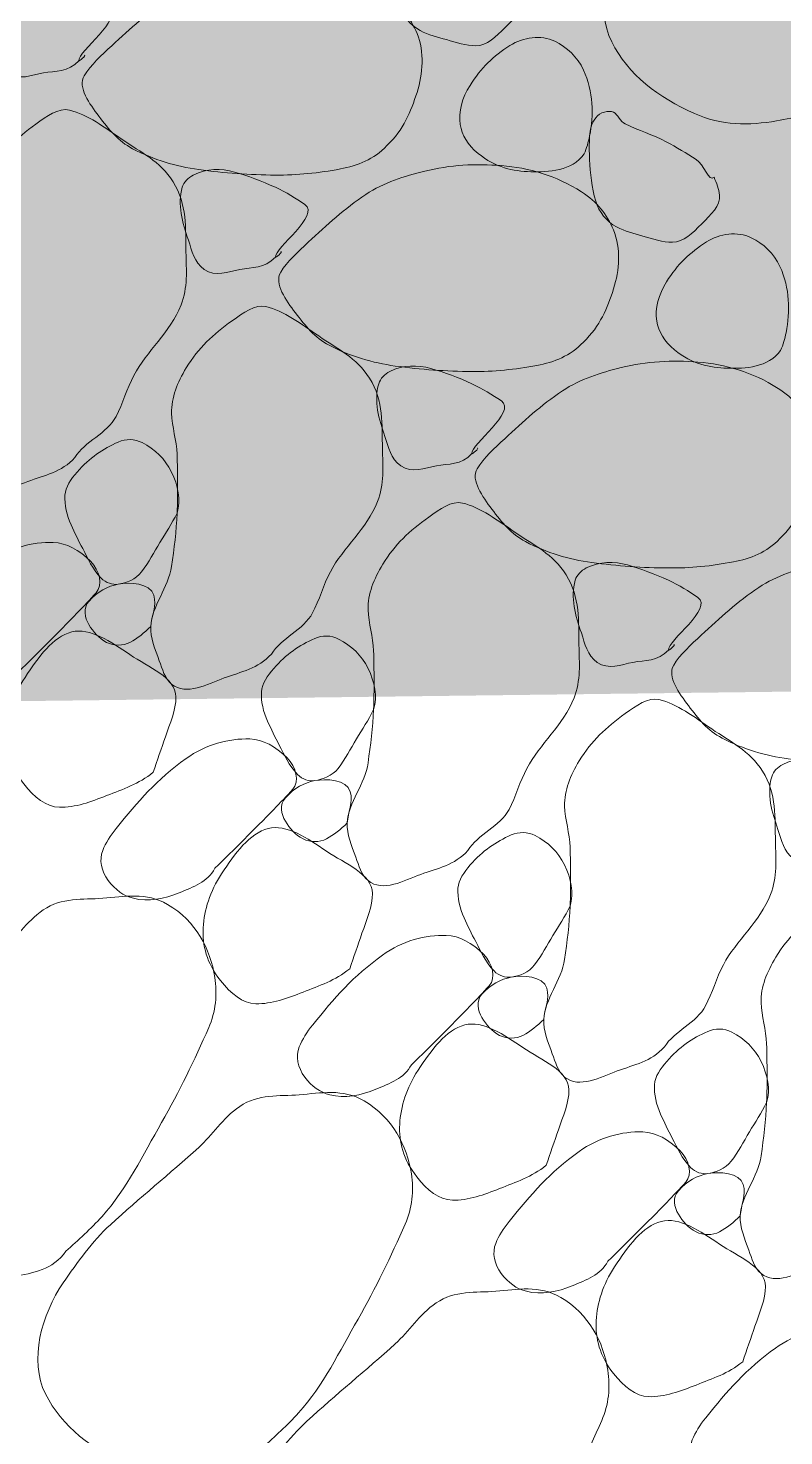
# Model space of a CAD drawing. Header units: feet. Extents: x 47819 to 50150, y 49272 to 50730.
# Drawn here: x 49374.52 to 49378.88, y 50333.18 to 50341.3 of the extents above; entities that cross this region are included whole.
import ezdxf

# ---------------------------------------------------------------- set-up
doc = ezdxf.new("R2010")
doc.units = ezdxf.units.FT
doc.header["$MEASUREMENT"] = 0
doc.layers.add('Level 30', color=1, linetype='Continuous', lineweight=0)
doc.layers.add('SILT FENCE', color=200, linetype='Continuous')

msp = doc.modelspace()

# ---------------------------------------------------------------- linework, layer by layer
at = {"layer": 'Level 30', "color": 1, "linetype": 'Continuous', "lineweight": 0}
for points, knots in [([(49379.1398, 50340.9069), (49379.0653, 50340.7994), (49378.9478, 50340.7812), (49378.8393, 50340.762), (49378.6846, 50340.7346), (49378.5199, 50340.7354), (49378.3656, 50340.8044), (49378.1606, 50340.896), (49377.9824, 50341.0292), (49377.8883, 50341.2181), (49377.7917, 50341.4119), (49377.8668, 50341.6782), (49377.9908, 50341.858), (49378.0735, 50341.9779), (49378.1561, 50342.0958), (49378.263, 50342.1939), (49378.4303, 50342.3474), (49378.6056, 50342.4888), (49378.7721, 50342.6394), (49378.8546, 50342.7139), (49378.9067, 50342.8056), (49379.009, 50342.8762), (49379.1157, 50342.9499), (49379.237, 50342.9346), (49379.352, 50342.9434), (49379.4758, 50342.9529), (49379.603, 50342.9808), (49379.7267, 50342.9081), (49379.8915, 50342.8112), (49379.9729, 50342.6502), (49379.999, 50342.4873), (49380.0142, 50342.3924), (49380.0032, 50342.287), (49379.9636, 50342.1974), (49379.8808, 50342.0098), (49379.7939, 50341.828), (49379.6914, 50341.6494), (49379.5841, 50341.4625), (49379.4925, 50341.2689), (49379.3484, 50341.1085), (49379.2832, 50341.0358), (49379.2112, 50340.9725), (49379.1398, 50340.9069)], [0, 0, 0, 0, 0.050597, 0.050597, 0.050597, 0.122728, 0.122728, 0.122728, 0.218507, 0.218507, 0.218507, 0.316787, 0.316787, 0.316787, 0.38235, 0.38235, 0.38235, 0.484937, 0.484937, 0.484937, 0.535738, 0.535738, 0.535738, 0.588733, 0.588733, 0.588733, 0.645816, 0.645816, 0.645816, 0.721809, 0.721809, 0.721809, 0.766098, 0.766098, 0.766098, 0.85889, 0.85889, 0.85889, 0.956017, 0.956017, 0.956017, 1, 1, 1, 1]), ([(49377.3452, 50341.5702), (49377.3591, 50341.5369), (49377.3736, 50341.5015), (49377.377, 50341.4677), (49377.3833, 50341.4063), (49377.3268, 50341.3543), (49377.2745, 50341.3015), (49377.2209, 50341.2474), (49377.1692, 50341.1956), (49377.1048, 50341.1954), (49377.049, 50341.1953), (49376.9911, 50341.2145), (49376.9351, 50341.2308), (49376.8831, 50341.2459), (49376.8326, 50341.2572), (49376.7831, 50341.2838), (49376.7243, 50341.3154), (49376.6818, 50341.3696), (49376.6628, 50341.4323), (49376.6387, 50341.5121), (49376.6322, 50341.5919), (49376.6275, 50341.6727), (49376.6249, 50341.7174), (49376.6249, 50341.7623), (49376.6275, 50341.8071), (49376.6297, 50341.8443), (49376.6377, 50341.879), (49376.6628, 50341.9132), (49376.687, 50341.946), (49376.7379, 50341.9587), (49376.7654, 50341.945), (49376.7897, 50341.9328), (49376.8047, 50341.8914), (49376.8326, 50341.8778), (49376.9081, 50341.8409), (49376.9933, 50341.8153), (49377.0694, 50341.7753), (49377.1288, 50341.744), (49377.1862, 50341.7078), (49377.2427, 50341.6727), (49377.2834, 50341.6475), (49377.3178, 50341.5389), (49377.3452, 50341.5702)], [0, 0, 0, 0, 0.046192, 0.046192, 0.046192, 0.130206, 0.130206, 0.130206, 0.216316, 0.216316, 0.216316, 0.290904, 0.290904, 0.290904, 0.360184, 0.360184, 0.360184, 0.442388, 0.442388, 0.442388, 0.546946, 0.546946, 0.546946, 0.604754, 0.604754, 0.604754, 0.652861, 0.652861, 0.652861, 0.699053, 0.699053, 0.699053, 0.739929, 0.739929, 0.739929, 0.850992, 0.850992, 0.850992, 0.93761, 0.93761, 0.93761, 1, 1, 1, 1]), ([(49376.5921, 50340.6192), (49376.5154, 50340.5386), (49376.4231, 50340.5038), (49376.3234, 50340.4848), (49376.1986, 50340.461), (49376.0738, 50340.4486), (49375.9487, 50340.4494), (49375.8014, 50340.4504), (49375.654, 50340.4607), (49375.5067, 50340.4813), (49375.3737, 50340.4999), (49375.249, 50340.5361), (49375.1249, 50340.6015), (49375.0412, 50340.6456), (49374.9889, 50340.7118), (49374.9304, 50340.7889), (49374.8767, 50340.8597), (49374.8063, 50340.9565), (49374.8456, 50341.0222), (49374.8828, 50341.0845), (49374.9453, 50341.141), (49375.0047, 50341.1954), (49375.1136, 50341.2954), (49375.2129, 50341.389), (49375.337, 50341.4712), (49375.442, 50341.5407), (49375.5569, 50341.5757), (49375.6764, 50341.6056), (49375.8215, 50341.6418), (49375.9723, 50341.6491), (49376.1184, 50341.6374), (49376.2791, 50341.6245), (49376.4306, 50341.5819), (49376.5815, 50341.4854), (49376.6701, 50341.4287), (49376.7277, 50341.3566), (49376.7654, 50341.2662), (49376.8101, 50341.1589), (49376.7996, 50341.0346), (49376.7654, 50340.9267), (49376.7297, 50340.8145), (49376.6885, 50340.7126), (49376.5921, 50340.6192)], [0, 0, 0, 0, 0.060327, 0.060327, 0.060327, 0.135919, 0.135919, 0.135919, 0.224896, 0.224896, 0.224896, 0.305284, 0.305284, 0.305284, 0.359513, 0.359513, 0.359513, 0.409373, 0.409373, 0.409373, 0.456607, 0.456607, 0.456607, 0.543329, 0.543329, 0.543329, 0.616633, 0.616633, 0.616633, 0.70561, 0.70561, 0.70561, 0.803499, 0.803499, 0.803499, 0.860951, 0.860951, 0.860951, 0.929109, 0.929109, 0.929109, 1, 1, 1, 1]), ([(49374.8152, 50341.1092), (49374.7524, 50341.0418), (49374.6808, 50341.052), (49374.6101, 50341.0385), (49374.5433, 50341.0257), (49374.4687, 50340.9939), (49374.4051, 50341.0385), (49374.3452, 50341.0804), (49374.3345, 50341.1459), (49374.3131, 50341.2082), (49374.2793, 50341.307), (49374.2477, 50341.4146), (49374.2778, 50341.5122), (49374.2871, 50341.5426), (49374.3105, 50341.5672), (49374.3414, 50341.5829), (49374.4185, 50341.6222), (49374.5032, 50341.622), (49374.5783, 50341.6006), (49374.6582, 50341.5779), (49374.7365, 50341.5486), (49374.8152, 50341.5122), (49374.8763, 50341.4839), (49374.9334, 50341.4484), (49374.9849, 50341.4132), (49375.0761, 50341.3509), (49374.8093, 50341.1626), (49374.8152, 50341.1092), (49374.8159, 50341.1023), (49374.86, 50341.1433), (49374.847, 50341.141)], [0, 0, 0, 0, 0.103475, 0.103475, 0.103475, 0.201297, 0.201297, 0.201297, 0.293367, 0.293367, 0.293367, 0.439391, 0.439391, 0.439391, 0.484772, 0.484772, 0.484772, 0.598088, 0.598088, 0.598088, 0.7187, 0.7187, 0.7187, 0.812423, 0.812423, 0.812423, 0.978533, 0.978533, 0.978533, 1, 1, 1, 1]), ([(49377.7292, 50340.5711), (49377.6596, 50340.4726), (49377.5237, 50340.4654), (49377.4216, 50340.4685), (49377.3201, 50340.4717), (49377.2186, 50340.492), (49377.1175, 50340.5746), (49377.0562, 50340.6247), (49377.0255, 50340.6802), (49377.015, 50340.7408), (49377.0025, 50340.8131), (49377.0264, 50340.895), (49377.0716, 50340.9671), (49377.1344, 50341.0675), (49377.2055, 50341.1366), (49377.3014, 50341.1969), (49377.3779, 50341.2449), (49377.4814, 50341.2605), (49377.5595, 50341.2216), (49377.6302, 50341.1864), (49377.6908, 50341.1323), (49377.7256, 50341.0554), (49377.7825, 50340.9299), (49377.7854, 50340.7971), (49377.761, 50340.6736), (49377.7541, 50340.639), (49377.7437, 50340.605), (49377.7292, 50340.5711)], [0, 0, 0, 0, 0.135954, 0.135954, 0.135954, 0.270983, 0.270983, 0.270983, 0.352857, 0.352857, 0.352857, 0.450656, 0.450656, 0.450656, 0.586933, 0.586933, 0.586933, 0.695652, 0.695652, 0.695652, 0.79419, 0.79419, 0.79419, 0.954985, 0.954985, 0.954985, 1, 1, 1, 1]), ([(49374.7926, 50338.8196), (49374.7151, 50338.7349), (49374.616, 50338.7168), (49374.5203, 50338.6817), (49374.4243, 50338.6465), (49374.3008, 50338.5767), (49374.2163, 50338.6463), (49374.1743, 50338.6809), (49374.1637, 50338.7317), (49374.1455, 50338.7807), (49374.1212, 50338.8465), (49374.0932, 50338.9138), (49374.0961, 50338.9787), (49374.1011, 50339.0953), (49374.1995, 50339.2046), (49374.2163, 50339.3251), (49374.2304, 50339.4268), (49374.2441, 50339.5297), (49374.2481, 50339.6327), (49374.2524, 50339.7458), (49374.2509, 50339.8591), (49374.2481, 50339.9722), (49374.2461, 50340.0517), (49374.2179, 50340.1302), (49374.2163, 50340.209), (49374.2144, 50340.2998), (49374.2492, 50340.3858), (49374.3011, 50340.4707), (49374.3729, 50340.588), (49374.4526, 50340.661), (49374.5663, 50340.7429), (49374.6293, 50340.7883), (49374.6983, 50340.8391), (49374.7607, 50340.8242), (49374.8639, 50340.7996), (49374.9644, 50340.7237), (49375.0648, 50340.6545), (49375.1748, 50340.5787), (49375.2812, 50340.5325), (49375.3582, 50340.4106), (49375.4417, 50340.2785), (49375.4287, 50340.1406), (49375.4325, 50340.004), (49375.4353, 50339.903), (49375.4434, 50339.7992), (49375.4042, 50339.6999), (49375.3414, 50339.5408), (49375.2071, 50339.4351), (49375.132, 50339.2933), (49375.0923, 50339.2186), (49375.0685, 50339.1313), (49375.0294, 50339.0564), (49374.9787, 50338.9593), (49374.8475, 50338.9122), (49374.7926, 50338.8196)], [0, 0, 0, 0, 0.054316, 0.054316, 0.054316, 0.108799, 0.108799, 0.108799, 0.135821, 0.135821, 0.135821, 0.172146, 0.172146, 0.172146, 0.237422, 0.237422, 0.237422, 0.292461, 0.292461, 0.292461, 0.352873, 0.352873, 0.352873, 0.395413, 0.395413, 0.395413, 0.444368, 0.444368, 0.444368, 0.51201, 0.51201, 0.51201, 0.549525, 0.549525, 0.549525, 0.611502, 0.611502, 0.611502, 0.679424, 0.679424, 0.679424, 0.752988, 0.752988, 0.752988, 0.80734, 0.80734, 0.80734, 0.894432, 0.894432, 0.894432, 0.940374, 0.940374, 0.940374, 1, 1, 1, 1]), ([(49378.4787, 50340.4367), (49378.4926, 50340.4034), (49378.5071, 50340.368), (49378.5105, 50340.3342), (49378.5168, 50340.2728), (49378.4603, 50340.2208), (49378.408, 50340.168), (49378.3544, 50340.1139), (49378.3027, 50340.0621), (49378.2383, 50340.062), (49378.1825, 50340.0618), (49378.1246, 50340.081), (49378.0686, 50340.0973), (49378.0166, 50340.1124), (49377.9661, 50340.1237), (49377.9166, 50340.1503), (49377.8578, 50340.1819), (49377.8153, 50340.2361), (49377.7963, 50340.2988), (49377.7722, 50340.3786), (49377.7656, 50340.4584), (49377.761, 50340.5393), (49377.7584, 50340.5839), (49377.7584, 50340.6289), (49377.761, 50340.6736), (49377.7632, 50340.7108), (49377.7712, 50340.7455), (49377.7963, 50340.7797), (49377.8205, 50340.8125), (49377.8714, 50340.8252), (49377.8989, 50340.8115), (49377.9232, 50340.7993), (49377.9382, 50340.7579), (49377.966, 50340.7443), (49378.0416, 50340.7075), (49378.1268, 50340.6818), (49378.2029, 50340.6418), (49378.2623, 50340.6105), (49378.3197, 50340.5743), (49378.3762, 50340.5393), (49378.4169, 50340.514), (49378.4513, 50340.4054), (49378.4787, 50340.4367)], [0, 0, 0, 0, 0.046192, 0.046192, 0.046192, 0.130206, 0.130206, 0.130206, 0.216316, 0.216316, 0.216316, 0.290904, 0.290904, 0.290904, 0.360184, 0.360184, 0.360184, 0.442388, 0.442388, 0.442388, 0.546946, 0.546946, 0.546946, 0.604754, 0.604754, 0.604754, 0.652861, 0.652861, 0.652861, 0.699053, 0.699053, 0.699053, 0.739929, 0.739929, 0.739929, 0.850992, 0.850992, 0.850992, 0.93761, 0.93761, 0.93761, 1, 1, 1, 1]), ([(49377.7256, 50339.4857), (49377.6489, 50339.4051), (49377.5566, 50339.3703), (49377.4569, 50339.3513), (49377.3321, 50339.3275), (49377.2072, 50339.3151), (49377.0822, 50339.316), (49376.9349, 50339.317), (49376.7875, 50339.3272), (49376.6402, 50339.3478), (49376.5072, 50339.3664), (49376.3824, 50339.4026), (49376.2584, 50339.468), (49376.1747, 50339.5121), (49376.1224, 50339.5783), (49376.0639, 50339.6554), (49376.0102, 50339.7262), (49375.9397, 50339.823), (49375.9791, 50339.8887), (49376.0163, 50339.951), (49376.0788, 50340.0075), (49376.1382, 50340.062), (49376.2471, 50340.1619), (49376.3464, 50340.2555), (49376.4705, 50340.3377), (49376.5755, 50340.4072), (49376.6904, 50340.4422), (49376.8099, 50340.4721), (49376.955, 50340.5083), (49377.1058, 50340.5157), (49377.2519, 50340.5039), (49377.4126, 50340.491), (49377.5641, 50340.4484), (49377.715, 50340.3519), (49377.8036, 50340.2952), (49377.8612, 50340.2231), (49377.8989, 50340.1327), (49377.9436, 50340.0254), (49377.9331, 50339.9011), (49377.8989, 50339.7933), (49377.8632, 50339.681), (49377.822, 50339.5791), (49377.7256, 50339.4857)], [0, 0, 0, 0, 0.060327, 0.060327, 0.060327, 0.135919, 0.135919, 0.135919, 0.224896, 0.224896, 0.224896, 0.305284, 0.305284, 0.305284, 0.359513, 0.359513, 0.359513, 0.409373, 0.409373, 0.409373, 0.456607, 0.456607, 0.456607, 0.543329, 0.543329, 0.543329, 0.616633, 0.616633, 0.616633, 0.70561, 0.70561, 0.70561, 0.803499, 0.803499, 0.803499, 0.860951, 0.860951, 0.860951, 0.929109, 0.929109, 0.929109, 1, 1, 1, 1]), ([(49375.9487, 50339.9757), (49375.8859, 50339.9083), (49375.8143, 50339.9185), (49375.7436, 50339.905), (49375.6768, 50339.8922), (49375.6022, 50339.8604), (49375.5385, 50339.905), (49375.4786, 50339.9469), (49375.468, 50340.0124), (49375.4466, 50340.0747), (49375.4128, 50340.1735), (49375.3811, 50340.2811), (49375.4113, 50340.3787), (49375.4206, 50340.4091), (49375.444, 50340.4337), (49375.4749, 50340.4494), (49375.552, 50340.4887), (49375.6367, 50340.4885), (49375.7118, 50340.4671), (49375.7917, 50340.4444), (49375.87, 50340.4152), (49375.9487, 50340.3787), (49376.0098, 50340.3504), (49376.0669, 50340.3149), (49376.1184, 50340.2797), (49376.2096, 50340.2174), (49375.9428, 50340.0291), (49375.9487, 50339.9757), (49375.9494, 50339.9688), (49375.9935, 50340.0098), (49375.9805, 50340.0075)], [0, 0, 0, 0, 0.103475, 0.103475, 0.103475, 0.201297, 0.201297, 0.201297, 0.293367, 0.293367, 0.293367, 0.439391, 0.439391, 0.439391, 0.484772, 0.484772, 0.484772, 0.598088, 0.598088, 0.598088, 0.7187, 0.7187, 0.7187, 0.812423, 0.812423, 0.812423, 0.978533, 0.978533, 0.978533, 1, 1, 1, 1]), ([(49378.8627, 50339.4376), (49378.7931, 50339.3391), (49378.6572, 50339.3319), (49378.5551, 50339.335), (49378.4536, 50339.3382), (49378.3521, 50339.3585), (49378.251, 50339.4411), (49378.1897, 50339.4912), (49378.159, 50339.5467), (49378.1485, 50339.6073), (49378.136, 50339.6796), (49378.1599, 50339.7615), (49378.205, 50339.8336), (49378.2679, 50339.934), (49378.339, 50340.0031), (49378.4349, 50340.0634), (49378.5113, 50340.1114), (49378.6149, 50340.127), (49378.693, 50340.0881), (49378.7637, 50340.0529), (49378.8242, 50339.9989), (49378.8591, 50339.9219), (49378.916, 50339.7964), (49378.9189, 50339.6636), (49378.8945, 50339.5401), (49378.8876, 50339.5055), (49378.8772, 50339.4715), (49378.8627, 50339.4376)], [0, 0, 0, 0, 0.135954, 0.135954, 0.135954, 0.270983, 0.270983, 0.270983, 0.352857, 0.352857, 0.352857, 0.450656, 0.450656, 0.450656, 0.586933, 0.586933, 0.586933, 0.695652, 0.695652, 0.695652, 0.79419, 0.79419, 0.79419, 0.954985, 0.954985, 0.954985, 1, 1, 1, 1]), ([(49375.926, 50337.6861), (49375.8486, 50337.6014), (49375.7495, 50337.5833), (49375.6538, 50337.5482), (49375.5578, 50337.513), (49375.4343, 50337.4432), (49375.3498, 50337.5128), (49375.3078, 50337.5474), (49375.2972, 50337.5982), (49375.279, 50337.6472), (49375.2547, 50337.713), (49375.2267, 50337.7803), (49375.2295, 50337.8452), (49375.2346, 50337.9618), (49375.333, 50338.0711), (49375.3498, 50338.1917), (49375.3639, 50338.2933), (49375.3776, 50338.3963), (49375.3816, 50338.4992), (49375.3859, 50338.6123), (49375.3844, 50338.7256), (49375.3816, 50338.8387), (49375.3796, 50338.9182), (49375.3514, 50338.9967), (49375.3498, 50339.0755), (49375.3479, 50339.1663), (49375.3827, 50339.2523), (49375.4346, 50339.3372), (49375.5064, 50339.4545), (49375.5861, 50339.5275), (49375.6998, 50339.6094), (49375.7628, 50339.6548), (49375.8318, 50339.7056), (49375.8942, 50339.6907), (49375.9974, 50339.6661), (49376.0979, 50339.5902), (49376.1983, 50339.521), (49376.3083, 50339.4452), (49376.4147, 50339.399), (49376.4917, 50339.2771), (49376.5752, 50339.145), (49376.5622, 50339.0071), (49376.566, 50338.8705), (49376.5688, 50338.7695), (49376.5769, 50338.6657), (49376.5377, 50338.5664), (49376.4748, 50338.4073), (49376.3406, 50338.3016), (49376.2655, 50338.1598), (49376.2258, 50338.0851), (49376.202, 50337.9978), (49376.1629, 50337.923), (49376.1122, 50337.8259), (49375.9809, 50337.7787), (49375.926, 50337.6861)], [0, 0, 0, 0, 0.054316, 0.054316, 0.054316, 0.108799, 0.108799, 0.108799, 0.135821, 0.135821, 0.135821, 0.172146, 0.172146, 0.172146, 0.237422, 0.237422, 0.237422, 0.292461, 0.292461, 0.292461, 0.352873, 0.352873, 0.352873, 0.395413, 0.395413, 0.395413, 0.444368, 0.444368, 0.444368, 0.51201, 0.51201, 0.51201, 0.549525, 0.549525, 0.549525, 0.611502, 0.611502, 0.611502, 0.679424, 0.679424, 0.679424, 0.752988, 0.752988, 0.752988, 0.80734, 0.80734, 0.80734, 0.894432, 0.894432, 0.894432, 0.940374, 0.940374, 0.940374, 1, 1, 1, 1]), ([(49377.0822, 50338.8422), (49377.0194, 50338.7748), (49376.9478, 50338.785), (49376.8771, 50338.7715), (49376.8103, 50338.7587), (49376.7357, 50338.727), (49376.672, 50338.7715), (49376.6121, 50338.8134), (49376.6015, 50338.8789), (49376.5801, 50338.9412), (49376.5463, 50339.04), (49376.5146, 50339.1476), (49376.5448, 50339.2452), (49376.5541, 50339.2756), (49376.5775, 50339.3003), (49376.6084, 50339.316), (49376.6855, 50339.3552), (49376.7702, 50339.355), (49376.8453, 50339.3336), (49376.9252, 50339.3109), (49377.0035, 50339.2817), (49377.0822, 50339.2452), (49377.1433, 50339.217), (49377.2004, 50339.1814), (49377.2519, 50339.1463), (49377.3431, 50339.084), (49377.0763, 50338.8956), (49377.0822, 50338.8422), (49377.0829, 50338.8353), (49377.127, 50338.8763), (49377.114, 50338.874)], [0, 0, 0, 0, 0.103475, 0.103475, 0.103475, 0.201297, 0.201297, 0.201297, 0.293367, 0.293367, 0.293367, 0.439391, 0.439391, 0.439391, 0.484772, 0.484772, 0.484772, 0.598088, 0.598088, 0.598088, 0.7187, 0.7187, 0.7187, 0.812423, 0.812423, 0.812423, 0.978533, 0.978533, 0.978533, 1, 1, 1, 1]), ([(49378.8591, 50338.3522), (49378.7824, 50338.2716), (49378.6901, 50338.2368), (49378.5904, 50338.2178), (49378.4656, 50338.194), (49378.3407, 50338.1816), (49378.2157, 50338.1825), (49378.0684, 50338.1835), (49377.921, 50338.1937), (49377.7737, 50338.2143), (49377.6407, 50338.2329), (49377.5159, 50338.2691), (49377.3919, 50338.3345), (49377.3082, 50338.3786), (49377.2559, 50338.4448), (49377.1974, 50338.5219), (49377.1437, 50338.5927), (49377.0732, 50338.6895), (49377.1126, 50338.7552), (49377.1498, 50338.8175), (49377.2123, 50338.874), (49377.2717, 50338.9285), (49377.3806, 50339.0284), (49377.4799, 50339.122), (49377.604, 50339.2042), (49377.7089, 50339.2738), (49377.8239, 50339.3087), (49377.9434, 50339.3386), (49378.0885, 50339.3749), (49378.2393, 50339.3822), (49378.3854, 50339.3704), (49378.546, 50339.3575), (49378.6976, 50339.3149), (49378.8485, 50339.2184), (49378.9371, 50339.1617), (49378.9947, 50339.0896), (49379.0324, 50338.9992), (49379.0771, 50338.8919), (49379.0666, 50338.7676), (49379.0324, 50338.6598), (49378.9967, 50338.5475), (49378.9555, 50338.4456), (49378.8591, 50338.3522)], [0, 0, 0, 0, 0.060327, 0.060327, 0.060327, 0.135919, 0.135919, 0.135919, 0.224896, 0.224896, 0.224896, 0.305284, 0.305284, 0.305284, 0.359513, 0.359513, 0.359513, 0.409373, 0.409373, 0.409373, 0.456607, 0.456607, 0.456607, 0.543329, 0.543329, 0.543329, 0.616633, 0.616633, 0.616633, 0.70561, 0.70561, 0.70561, 0.803499, 0.803499, 0.803499, 0.860951, 0.860951, 0.860951, 0.929109, 0.929109, 0.929109, 1, 1, 1, 1]), ([(49375.3816, 50338.4992), (49375.3507, 50338.437), (49375.3165, 50338.3859), (49375.2826, 50338.3295), (49375.2481, 50338.2722), (49375.2193, 50338.2159), (49375.1765, 50338.1598), (49375.144, 50338.1173), (49375.0883, 50338.0953), (49375.0422, 50338.0891), (49375.0102, 50338.0848), (49374.9707, 50338.0958), (49374.9432, 50338.1245), (49374.8908, 50338.179), (49374.8685, 50338.2347), (49374.8371, 50338.2942), (49374.813, 50338.3398), (49374.7909, 50338.3847), (49374.7699, 50338.4321), (49374.7463, 50338.4856), (49374.7306, 50338.5464), (49374.7346, 50338.6018), (49374.738, 50338.6503), (49374.7683, 50338.6933), (49374.8053, 50338.7361), (49374.8768, 50338.8189), (49374.9531, 50338.8698), (49375.0422, 50338.9094), (49375.084, 50338.928), (49375.1375, 50338.9285), (49375.18, 50338.9058), (49375.2541, 50338.8665), (49375.3113, 50338.8141), (49375.3498, 50338.7361), (49375.3881, 50338.6585), (49375.4045, 50338.575), (49375.3816, 50338.4992)], [0, 0, 0, 0, 0.087607, 0.087607, 0.087607, 0.176844, 0.176844, 0.176844, 0.244543, 0.244543, 0.244543, 0.291416, 0.291416, 0.291416, 0.380653, 0.380653, 0.380653, 0.449046, 0.449046, 0.449046, 0.526343, 0.526343, 0.526343, 0.594042, 0.594042, 0.594042, 0.724902, 0.724902, 0.724902, 0.786407, 0.786407, 0.786407, 0.893425, 0.893425, 0.893425, 1, 1, 1, 1]), ([(49377.0595, 50336.5526), (49376.9821, 50336.4679), (49376.883, 50336.4498), (49376.7873, 50336.4147), (49376.6913, 50336.3795), (49376.5678, 50336.3097), (49376.4832, 50336.3793), (49376.4413, 50336.4139), (49376.4307, 50336.4647), (49376.4125, 50336.5137), (49376.3881, 50336.5795), (49376.3602, 50336.6468), (49376.363, 50336.7117), (49376.3681, 50336.8283), (49376.4665, 50336.9376), (49376.4832, 50337.0582), (49376.4974, 50337.1598), (49376.5111, 50337.2628), (49376.5151, 50337.3658), (49376.5194, 50337.4788), (49376.5179, 50337.5921), (49376.5151, 50337.7052), (49376.5131, 50337.7848), (49376.4849, 50337.8632), (49376.4832, 50337.942), (49376.4814, 50338.0328), (49376.5162, 50338.1188), (49376.5681, 50338.2037), (49376.6399, 50338.321), (49376.7196, 50338.394), (49376.8333, 50338.4759), (49376.8963, 50338.5213), (49376.9653, 50338.5722), (49377.0277, 50338.5572), (49377.1309, 50338.5326), (49377.2314, 50338.4567), (49377.3318, 50338.3875), (49377.4418, 50338.3117), (49377.5482, 50338.2655), (49377.6252, 50338.1436), (49377.7087, 50338.0115), (49377.6957, 50337.8736), (49377.6995, 50337.737), (49377.7022, 50337.636), (49377.7104, 50337.5323), (49377.6712, 50337.4329), (49377.6083, 50337.2738), (49377.4741, 50337.1681), (49377.3989, 50337.0263), (49377.3593, 50336.9516), (49377.3355, 50336.8643), (49377.2964, 50336.7895), (49377.2457, 50336.6924), (49377.1144, 50336.6452), (49377.0595, 50336.5526)], [0, 0, 0, 0, 0.054316, 0.054316, 0.054316, 0.108799, 0.108799, 0.108799, 0.135821, 0.135821, 0.135821, 0.172146, 0.172146, 0.172146, 0.237422, 0.237422, 0.237422, 0.292461, 0.292461, 0.292461, 0.352873, 0.352873, 0.352873, 0.395413, 0.395413, 0.395413, 0.444368, 0.444368, 0.444368, 0.51201, 0.51201, 0.51201, 0.549525, 0.549525, 0.549525, 0.611502, 0.611502, 0.611502, 0.679424, 0.679424, 0.679424, 0.752988, 0.752988, 0.752988, 0.80734, 0.80734, 0.80734, 0.894432, 0.894432, 0.894432, 0.940374, 0.940374, 0.940374, 1, 1, 1, 1]), ([(49374.4659, 50337.5835), (49374.4255, 50337.5045), (49374.34, 50337.4756), (49374.2608, 50337.4421), (49374.1759, 50337.4062), (49374.0807, 50337.3884), (49373.9956, 50337.4103), (49373.9391, 50337.4249), (49373.8914, 50337.4584), (49373.8507, 50337.5128), (49373.8102, 50337.5668), (49373.7976, 50337.634), (49373.8189, 50337.6861), (49373.8369, 50337.7302), (49373.8639, 50337.7727), (49373.8966, 50337.8134), (49374.0218, 50337.9688), (49374.1303, 50338.0949), (49374.2997, 50338.2164), (49374.4141, 50338.2984), (49374.547, 50338.3337), (49374.6674, 50338.3295), (49374.7431, 50338.3269), (49374.8152, 50338.2884), (49374.8831, 50338.2199), (49374.9344, 50338.1681), (49374.9551, 50338.0847), (49374.9149, 50338.0396), (49374.8797, 50338.0002), (49374.843, 50337.9617), (49374.8053, 50337.923), (49374.6921, 50337.8069), (49374.579, 50337.692), (49374.4659, 50337.5835)], [0, 0, 0, 0, 0.081972, 0.081972, 0.081972, 0.169857, 0.169857, 0.169857, 0.228285, 0.228285, 0.228285, 0.286248, 0.286248, 0.286248, 0.335334, 0.335334, 0.335334, 0.522907, 0.522907, 0.522907, 0.649504, 0.649504, 0.649504, 0.729114, 0.729114, 0.729114, 0.789367, 0.789367, 0.789367, 0.842044, 0.842044, 0.842044, 1, 1, 1, 1]), ([(49378.2157, 50337.7087), (49378.1529, 50337.6413), (49378.0813, 50337.6515), (49378.0106, 50337.638), (49377.9438, 50337.6252), (49377.8692, 50337.5935), (49377.8055, 50337.638), (49377.7456, 50337.6799), (49377.735, 50337.7454), (49377.7136, 50337.8077), (49377.6798, 50337.9065), (49377.6481, 50338.0141), (49377.6783, 50338.1118), (49377.6876, 50338.1421), (49377.711, 50338.1668), (49377.7419, 50338.1825), (49377.819, 50338.2217), (49377.9037, 50338.2215), (49377.9788, 50338.2001), (49378.0587, 50338.1774), (49378.137, 50338.1482), (49378.2157, 50338.1118), (49378.2768, 50338.0835), (49378.3339, 50338.0479), (49378.3854, 50338.0128), (49378.4766, 50337.9505), (49378.2098, 50337.7621), (49378.2157, 50337.7087), (49378.2164, 50337.7018), (49378.2605, 50337.7428), (49378.2475, 50337.7405)], [0, 0, 0, 0, 0.103475, 0.103475, 0.103475, 0.201297, 0.201297, 0.201297, 0.293367, 0.293367, 0.293367, 0.439391, 0.439391, 0.439391, 0.484772, 0.484772, 0.484772, 0.598088, 0.598088, 0.598088, 0.7187, 0.7187, 0.7187, 0.812423, 0.812423, 0.812423, 0.978533, 0.978533, 0.978533, 1, 1, 1, 1]), ([(49379.9926, 50337.2187), (49379.9159, 50337.1381), (49379.8236, 50337.1033), (49379.7239, 50337.0843), (49379.599, 50337.0605), (49379.4742, 50337.0481), (49379.3491, 50337.049), (49379.2019, 50337.05), (49379.0545, 50337.0602), (49378.9072, 50337.0808), (49378.7742, 50337.0994), (49378.6494, 50337.1356), (49378.5254, 50337.201), (49378.4417, 50337.2451), (49378.3894, 50337.3113), (49378.3309, 50337.3884), (49378.2772, 50337.4592), (49378.2067, 50337.556), (49378.2461, 50337.6217), (49378.2833, 50337.684), (49378.3458, 50337.7405), (49378.4052, 50337.795), (49378.5141, 50337.8949), (49378.6134, 50337.9885), (49378.7375, 50338.0707), (49378.8424, 50338.1403), (49378.9574, 50338.1752), (49379.0769, 50338.2051), (49379.222, 50338.2414), (49379.3728, 50338.2487), (49379.5189, 50338.2369), (49379.6795, 50338.224), (49379.831, 50338.1814), (49379.982, 50338.0849), (49380.0706, 50338.0282), (49380.1282, 50337.9561), (49380.1659, 50337.8657), (49380.2106, 50337.7584), (49380.2001, 50337.6342), (49380.1659, 50337.5263), (49380.1302, 50337.4141), (49380.089, 50337.3121), (49379.9926, 50337.2187)], [0, 0, 0, 0, 0.060327, 0.060327, 0.060327, 0.135919, 0.135919, 0.135919, 0.224896, 0.224896, 0.224896, 0.305284, 0.305284, 0.305284, 0.359513, 0.359513, 0.359513, 0.409373, 0.409373, 0.409373, 0.456607, 0.456607, 0.456607, 0.543329, 0.543329, 0.543329, 0.616633, 0.616633, 0.616633, 0.70561, 0.70561, 0.70561, 0.803499, 0.803499, 0.803499, 0.860951, 0.860951, 0.860951, 0.929109, 0.929109, 0.929109, 1, 1, 1, 1]), ([(49375.2295, 50337.8452), (49375.1915, 50337.8071), (49375.1535, 50337.7773), (49375.1093, 50337.7533), (49375.0701, 50337.7319), (49375.0168, 50337.7319), (49374.975, 50337.7533), (49374.9298, 50337.7763), (49374.898, 50337.8133), (49374.8725, 50337.8558), (49374.8488, 50337.8952), (49374.8382, 50337.9513), (49374.8725, 50337.9901), (49374.9226, 50338.0469), (49374.9829, 50338.0779), (49375.0422, 50338.0891), (49375.1069, 50338.1014), (49375.2259, 50338.0965), (49375.2472, 50338.0255), (49375.2652, 50337.9656), (49375.233, 50337.9055), (49375.2295, 50337.8452)], [0, 0, 0, 0, 0.13075, 0.13075, 0.13075, 0.246831, 0.246831, 0.246831, 0.372114, 0.372114, 0.372114, 0.488195, 0.488195, 0.488195, 0.657947, 0.657947, 0.657947, 0.84346, 0.84346, 0.84346, 1, 1, 1, 1]), ([(49375.2437, 50337.0037), (49375.1597, 50336.9354), (49375.0701, 50336.9071), (49374.975, 50336.8694), (49374.8862, 50336.8341), (49374.7919, 50336.7995), (49374.7027, 50336.8022), (49374.6248, 50336.8045), (49374.5585, 50336.859), (49374.4977, 50336.9365), (49374.4184, 50337.0377), (49374.3931, 50337.1395), (49374.3987, 50337.2406), (49374.4044, 50337.3445), (49374.4372, 50337.4481), (49374.5048, 50337.5517), (49374.5818, 50337.6699), (49374.6659, 50337.7848), (49374.7735, 50337.8134), (49374.8768, 50337.8408), (49375.0016, 50337.7558), (49375.1093, 50337.6825), (49375.217, 50337.6093), (49375.3727, 50337.5525), (49375.3745, 50337.4386), (49375.3757, 50337.3635), (49375.34, 50337.2837), (49375.3144, 50337.2088), (49375.291, 50337.1404), (49375.2664, 50337.0723), (49375.2437, 50337.0037)], [0, 0, 0, 0, 0.099321, 0.099321, 0.099321, 0.192025, 0.192025, 0.192025, 0.273076, 0.273076, 0.273076, 0.378794, 0.378794, 0.378794, 0.48747, 0.48747, 0.48747, 0.61146, 0.61146, 0.61146, 0.73063, 0.73063, 0.73063, 0.849753, 0.849753, 0.849753, 0.928287, 0.928287, 0.928287, 1, 1, 1, 1]), ([(49376.5151, 50337.3658), (49376.4842, 50337.3035), (49376.45, 50337.2524), (49376.4161, 50337.1961), (49376.3815, 50337.1387), (49376.3528, 50337.0824), (49376.31, 50337.0263), (49376.2775, 50336.9838), (49376.2218, 50336.9618), (49376.1757, 50336.9556), (49376.1437, 50336.9513), (49376.1041, 50336.9623), (49376.0767, 50336.991), (49376.0243, 50337.0455), (49376.002, 50337.1012), (49375.9706, 50337.1607), (49375.9465, 50337.2063), (49375.9244, 50337.2512), (49375.9034, 50337.2986), (49375.8797, 50337.3522), (49375.8641, 50337.4129), (49375.8681, 50337.4683), (49375.8715, 50337.5168), (49375.9018, 50337.5598), (49375.9388, 50337.6026), (49376.0103, 50337.6854), (49376.0866, 50337.7363), (49376.1757, 50337.7759), (49376.2175, 50337.7945), (49376.271, 50337.795), (49376.3135, 50337.7723), (49376.3876, 50337.733), (49376.4448, 50337.6806), (49376.4832, 50337.6026), (49376.5215, 50337.525), (49376.538, 50337.4415), (49376.5151, 50337.3658)], [0, 0, 0, 0, 0.087607, 0.087607, 0.087607, 0.176844, 0.176844, 0.176844, 0.244543, 0.244543, 0.244543, 0.291416, 0.291416, 0.291416, 0.380653, 0.380653, 0.380653, 0.449046, 0.449046, 0.449046, 0.526343, 0.526343, 0.526343, 0.594042, 0.594042, 0.594042, 0.724902, 0.724902, 0.724902, 0.786407, 0.786407, 0.786407, 0.893425, 0.893425, 0.893425, 1, 1, 1, 1]), ([(49378.193, 50335.4191), (49378.1156, 50335.3344), (49378.0165, 50335.3163), (49377.9208, 50335.2812), (49377.8248, 50335.246), (49377.7013, 50335.1762), (49377.6167, 50335.2459), (49377.5748, 50335.2804), (49377.5642, 50335.3312), (49377.546, 50335.3802), (49377.5216, 50335.4461), (49377.4937, 50335.5133), (49377.4965, 50335.5782), (49377.5016, 50335.6948), (49377.6, 50335.8041), (49377.6167, 50335.9247), (49377.6309, 50336.0263), (49377.6446, 50336.1293), (49377.6486, 50336.2323), (49377.6529, 50336.3453), (49377.6514, 50336.4587), (49377.6486, 50336.5717), (49377.6466, 50336.6513), (49377.6184, 50336.7297), (49377.6167, 50336.8086), (49377.6149, 50336.8993), (49377.6497, 50336.9853), (49377.7016, 50337.0702), (49377.7733, 50337.1875), (49377.8531, 50337.2606), (49377.9668, 50337.3424), (49378.0298, 50337.3878), (49378.0988, 50337.4387), (49378.1612, 50337.4237), (49378.2644, 50337.3991), (49378.3648, 50337.3232), (49378.4653, 50337.254), (49378.5753, 50337.1782), (49378.6816, 50337.132), (49378.7587, 50337.0101), (49378.8422, 50336.878), (49378.8292, 50336.7401), (49378.833, 50336.6035), (49378.8357, 50336.5025), (49378.8439, 50336.3988), (49378.8047, 50336.2994), (49378.7418, 50336.1403), (49378.6076, 50336.0346), (49378.5324, 50335.8929), (49378.4928, 50335.8181), (49378.469, 50335.7308), (49378.4299, 50335.656), (49378.3792, 50335.5589), (49378.2479, 50335.5117), (49378.193, 50335.4191)], [0, 0, 0, 0, 0.054316, 0.054316, 0.054316, 0.108799, 0.108799, 0.108799, 0.135821, 0.135821, 0.135821, 0.172146, 0.172146, 0.172146, 0.237422, 0.237422, 0.237422, 0.292461, 0.292461, 0.292461, 0.352873, 0.352873, 0.352873, 0.395413, 0.395413, 0.395413, 0.444368, 0.444368, 0.444368, 0.51201, 0.51201, 0.51201, 0.549525, 0.549525, 0.549525, 0.611502, 0.611502, 0.611502, 0.679424, 0.679424, 0.679424, 0.752988, 0.752988, 0.752988, 0.80734, 0.80734, 0.80734, 0.894432, 0.894432, 0.894432, 0.940374, 0.940374, 0.940374, 1, 1, 1, 1]), ([(49375.5994, 50336.4501), (49375.559, 50336.371), (49375.4735, 50336.3421), (49375.3943, 50336.3086), (49375.3094, 50336.2727), (49375.2142, 50336.2549), (49375.1291, 50336.2768), (49375.0726, 50336.2914), (49375.0249, 50336.3249), (49374.9842, 50336.3793), (49374.9437, 50336.4333), (49374.9311, 50336.5005), (49374.9524, 50336.5526), (49374.9704, 50336.5967), (49374.9974, 50336.6392), (49375.0301, 50336.6799), (49375.1553, 50336.8353), (49375.2637, 50336.9614), (49375.4332, 50337.0829), (49375.5476, 50337.1649), (49375.6804, 50337.2002), (49375.8009, 50337.1961), (49375.8766, 50337.1934), (49375.9487, 50337.1549), (49376.0166, 50337.0864), (49376.0679, 50337.0346), (49376.0886, 50336.9512), (49376.0484, 50336.9061), (49376.0132, 50336.8667), (49375.9765, 50336.8282), (49375.9388, 50336.7895), (49375.8256, 50336.6734), (49375.7125, 50336.5585), (49375.5994, 50336.4501)], [0, 0, 0, 0, 0.081972, 0.081972, 0.081972, 0.169857, 0.169857, 0.169857, 0.228285, 0.228285, 0.228285, 0.286248, 0.286248, 0.286248, 0.335334, 0.335334, 0.335334, 0.522907, 0.522907, 0.522907, 0.649504, 0.649504, 0.649504, 0.729114, 0.729114, 0.729114, 0.789367, 0.789367, 0.789367, 0.842044, 0.842044, 0.842044, 1, 1, 1, 1]), ([(49379.3491, 50336.5752), (49379.2863, 50336.5078), (49379.2148, 50336.518), (49379.1441, 50336.5045), (49379.0773, 50336.4917), (49379.0027, 50336.46), (49378.939, 50336.5045), (49378.8791, 50336.5464), (49378.8685, 50336.6119), (49378.8471, 50336.6742), (49378.8132, 50336.773), (49378.7816, 50336.8806), (49378.8117, 50336.9783), (49378.8211, 50337.0086), (49378.8445, 50337.0333), (49378.8754, 50337.049), (49378.9525, 50337.0882), (49379.0372, 50337.088), (49379.1123, 50337.0667), (49379.1922, 50337.0439), (49379.2705, 50337.0147), (49379.3491, 50336.9783), (49379.4103, 50336.95), (49379.4674, 50336.9144), (49379.5189, 50336.8793), (49379.6101, 50336.817), (49379.3433, 50336.6286), (49379.3491, 50336.5752), (49379.3499, 50336.5683), (49379.3939, 50336.6093), (49379.381, 50336.607)], [0, 0, 0, 0, 0.103475, 0.103475, 0.103475, 0.201297, 0.201297, 0.201297, 0.293367, 0.293367, 0.293367, 0.439391, 0.439391, 0.439391, 0.484772, 0.484772, 0.484772, 0.598088, 0.598088, 0.598088, 0.7187, 0.7187, 0.7187, 0.812423, 0.812423, 0.812423, 0.978533, 0.978533, 0.978533, 1, 1, 1, 1]), ([(49376.363, 50336.7117), (49376.325, 50336.6736), (49376.287, 50336.6438), (49376.2428, 50336.6198), (49376.2036, 50336.5984), (49376.1503, 50336.5984), (49376.1085, 50336.6198), (49376.0633, 50336.6428), (49376.0315, 50336.6798), (49376.0059, 50336.7223), (49375.9823, 50336.7617), (49375.9717, 50336.8178), (49376.0059, 50336.8566), (49376.056, 50336.9134), (49376.1164, 50336.9444), (49376.1757, 50336.9556), (49376.2404, 50336.9679), (49376.3594, 50336.963), (49376.3807, 50336.892), (49376.3987, 50336.8321), (49376.3665, 50336.772), (49376.363, 50336.7117)], [0, 0, 0, 0, 0.13075, 0.13075, 0.13075, 0.246831, 0.246831, 0.246831, 0.372114, 0.372114, 0.372114, 0.488195, 0.488195, 0.488195, 0.657947, 0.657947, 0.657947, 0.84346, 0.84346, 0.84346, 1, 1, 1, 1]), ([(49376.3772, 50335.8702), (49376.2932, 50335.8019), (49376.2036, 50335.7736), (49376.1085, 50335.7359), (49376.0197, 50335.7006), (49375.9254, 50335.6661), (49375.8362, 50335.6687), (49375.7583, 50335.671), (49375.692, 50335.7255), (49375.6312, 50335.8031), (49375.5519, 50335.9042), (49375.5266, 50336.006), (49375.5322, 50336.1071), (49375.5379, 50336.211), (49375.5707, 50336.3146), (49375.6383, 50336.4182), (49375.7153, 50336.5364), (49375.7994, 50336.6513), (49375.907, 50336.6799), (49376.0103, 50336.7074), (49376.1351, 50336.6223), (49376.2428, 50336.549), (49376.3505, 50336.4758), (49376.5061, 50336.419), (49376.508, 50336.3051), (49376.5092, 50336.23), (49376.4735, 50336.1502), (49376.4479, 50336.0753), (49376.4245, 50336.0069), (49376.3999, 50335.9388), (49376.3772, 50335.8702)], [0, 0, 0, 0, 0.099321, 0.099321, 0.099321, 0.192025, 0.192025, 0.192025, 0.273076, 0.273076, 0.273076, 0.378794, 0.378794, 0.378794, 0.48747, 0.48747, 0.48747, 0.61146, 0.61146, 0.61146, 0.73063, 0.73063, 0.73063, 0.849753, 0.849753, 0.849753, 0.928287, 0.928287, 0.928287, 1, 1, 1, 1]), ([(49377.6486, 50336.2323), (49377.6177, 50336.17), (49377.5835, 50336.1189), (49377.5496, 50336.0626), (49377.515, 50336.0052), (49377.4863, 50335.9489), (49377.4435, 50335.8929), (49377.411, 50335.8503), (49377.3553, 50335.8284), (49377.3091, 50335.8221), (49377.2772, 50335.8178), (49377.2376, 50335.8289), (49377.2102, 50335.8575), (49377.1578, 50335.912), (49377.1355, 50335.9677), (49377.1041, 50336.0272), (49377.08, 50336.0728), (49377.0579, 50336.1177), (49377.0369, 50336.1651), (49377.0132, 50336.2187), (49376.9976, 50336.2794), (49377.0016, 50336.3348), (49377.005, 50336.3833), (49377.0353, 50336.4263), (49377.0723, 50336.4691), (49377.1438, 50336.5519), (49377.22, 50336.6028), (49377.3091, 50336.6424), (49377.351, 50336.661), (49377.4044, 50336.6615), (49377.447, 50336.6389), (49377.5211, 50336.5995), (49377.5783, 50336.5471), (49377.6167, 50336.4691), (49377.655, 50336.3915), (49377.6715, 50336.308), (49377.6486, 50336.2323)], [0, 0, 0, 0, 0.087607, 0.087607, 0.087607, 0.176844, 0.176844, 0.176844, 0.244543, 0.244543, 0.244543, 0.291416, 0.291416, 0.291416, 0.380653, 0.380653, 0.380653, 0.449046, 0.449046, 0.449046, 0.526343, 0.526343, 0.526343, 0.594042, 0.594042, 0.594042, 0.724902, 0.724902, 0.724902, 0.786407, 0.786407, 0.786407, 0.893425, 0.893425, 0.893425, 1, 1, 1, 1]), ([(49374.7402, 50334.2403), (49374.6657, 50334.1328), (49374.5482, 50334.1146), (49374.4397, 50334.0954), (49374.285, 50334.068), (49374.1203, 50334.0688), (49373.9659, 50334.1378), (49373.761, 50334.2294), (49373.5828, 50334.3626), (49373.4886, 50334.5515), (49373.3921, 50334.7453), (49373.4672, 50335.0116), (49373.5912, 50335.1914), (49373.6739, 50335.3113), (49373.7565, 50335.4292), (49373.8634, 50335.5273), (49374.0307, 50335.6808), (49374.206, 50335.8222), (49374.3725, 50335.9728), (49374.455, 50336.0473), (49374.5071, 50336.139), (49374.6094, 50336.2096), (49374.7161, 50336.2833), (49374.8374, 50336.268), (49374.9524, 50336.2768), (49375.0762, 50336.2863), (49375.2034, 50336.3142), (49375.3271, 50336.2415), (49375.4918, 50336.1446), (49375.5733, 50335.9836), (49375.5994, 50335.8207), (49375.6146, 50335.7258), (49375.6035, 50335.6204), (49375.564, 50335.5308), (49375.4812, 50335.3432), (49375.3943, 50335.1614), (49375.2918, 50334.9828), (49375.1845, 50334.7959), (49375.0929, 50334.6023), (49374.9488, 50334.4419), (49374.8836, 50334.3692), (49374.8116, 50334.3059), (49374.7402, 50334.2403)], [0, 0, 0, 0, 0.050597, 0.050597, 0.050597, 0.122728, 0.122728, 0.122728, 0.218507, 0.218507, 0.218507, 0.316787, 0.316787, 0.316787, 0.38235, 0.38235, 0.38235, 0.484937, 0.484937, 0.484937, 0.535738, 0.535738, 0.535738, 0.588733, 0.588733, 0.588733, 0.645816, 0.645816, 0.645816, 0.721809, 0.721809, 0.721809, 0.766098, 0.766098, 0.766098, 0.85889, 0.85889, 0.85889, 0.956017, 0.956017, 0.956017, 1, 1, 1, 1]), ([(49379.3265, 50334.2856), (49379.2491, 50334.2009), (49379.15, 50334.1828), (49379.0543, 50334.1477), (49378.9583, 50334.1125), (49378.8348, 50334.0427), (49378.7502, 50334.1124), (49378.7083, 50334.1469), (49378.6977, 50334.1977), (49378.6795, 50334.2467), (49378.6551, 50334.3126), (49378.6272, 50334.3798), (49378.63, 50334.4447), (49378.6351, 50334.5613), (49378.7334, 50334.6706), (49378.7502, 50334.7912), (49378.7644, 50334.8928), (49378.7781, 50334.9958), (49378.782, 50335.0988), (49378.7864, 50335.2118), (49378.7849, 50335.3252), (49378.782, 50335.4382), (49378.78, 50335.5178), (49378.7519, 50335.5962), (49378.7502, 50335.6751), (49378.7483, 50335.7658), (49378.7832, 50335.8518), (49378.8351, 50335.9367), (49378.9068, 50336.054), (49378.9866, 50336.1271), (49379.1002, 50336.2089), (49379.1633, 50336.2543), (49379.2323, 50336.3052), (49379.2947, 50336.2902), (49379.3979, 50336.2656), (49379.4983, 50336.1898), (49379.5988, 50336.1205), (49379.7088, 50336.0447), (49379.8151, 50335.9985), (49379.8922, 50335.8766), (49379.9757, 50335.7445), (49379.9627, 50335.6066), (49379.9665, 50335.47), (49379.9692, 50335.369), (49379.9774, 50335.2653), (49379.9382, 50335.1659), (49379.8753, 50335.0068), (49379.7411, 50334.9011), (49379.6659, 50334.7594), (49379.6263, 50334.6846), (49379.6025, 50334.5973), (49379.5634, 50334.5225), (49379.5127, 50334.4254), (49379.3814, 50334.3782), (49379.3265, 50334.2856)], [0, 0, 0, 0, 0.054316, 0.054316, 0.054316, 0.108799, 0.108799, 0.108799, 0.135821, 0.135821, 0.135821, 0.172146, 0.172146, 0.172146, 0.237422, 0.237422, 0.237422, 0.292461, 0.292461, 0.292461, 0.352873, 0.352873, 0.352873, 0.395413, 0.395413, 0.395413, 0.444368, 0.444368, 0.444368, 0.51201, 0.51201, 0.51201, 0.549525, 0.549525, 0.549525, 0.611502, 0.611502, 0.611502, 0.679424, 0.679424, 0.679424, 0.752988, 0.752988, 0.752988, 0.80734, 0.80734, 0.80734, 0.894432, 0.894432, 0.894432, 0.940374, 0.940374, 0.940374, 1, 1, 1, 1]), ([(49376.7329, 50335.3166), (49376.6925, 50335.2375), (49376.607, 50335.2086), (49376.5278, 50335.1751), (49376.4429, 50335.1392), (49376.3477, 50335.1214), (49376.2626, 50335.1433), (49376.2061, 50335.1579), (49376.1584, 50335.1914), (49376.1177, 50335.2459), (49376.0772, 50335.2998), (49376.0646, 50335.367), (49376.0859, 50335.4191), (49376.1039, 50335.4632), (49376.1309, 50335.5057), (49376.1636, 50335.5464), (49376.2888, 50335.7018), (49376.3972, 50335.8279), (49376.5667, 50335.9494), (49376.681, 50336.0314), (49376.8139, 50336.0667), (49376.9344, 50336.0626), (49377.0101, 50336.0599), (49377.0822, 50336.0214), (49377.15, 50335.953), (49377.2014, 50335.9011), (49377.2221, 50335.8177), (49377.1819, 50335.7726), (49377.1467, 50335.7332), (49377.11, 50335.6947), (49377.0723, 50335.656), (49376.9591, 50335.5399), (49376.846, 50335.425), (49376.7329, 50335.3166)], [0, 0, 0, 0, 0.081972, 0.081972, 0.081972, 0.169857, 0.169857, 0.169857, 0.228285, 0.228285, 0.228285, 0.286248, 0.286248, 0.286248, 0.335334, 0.335334, 0.335334, 0.522907, 0.522907, 0.522907, 0.649504, 0.649504, 0.649504, 0.729114, 0.729114, 0.729114, 0.789367, 0.789367, 0.789367, 0.842044, 0.842044, 0.842044, 1, 1, 1, 1]), ([(49377.4965, 50335.5782), (49377.4585, 50335.5401), (49377.4205, 50335.5104), (49377.3763, 50335.4863), (49377.3371, 50335.4649), (49377.2838, 50335.4649), (49377.242, 50335.4863), (49377.1968, 50335.5093), (49377.165, 50335.5463), (49377.1394, 50335.5888), (49377.1158, 50335.6282), (49377.1052, 50335.6843), (49377.1394, 50335.7231), (49377.1895, 50335.7799), (49377.2499, 50335.8109), (49377.3091, 50335.8221), (49377.3739, 50335.8344), (49377.4928, 50335.8295), (49377.5142, 50335.7585), (49377.5322, 50335.6986), (49377.5, 50335.6385), (49377.4965, 50335.5782)], [0, 0, 0, 0, 0.13075, 0.13075, 0.13075, 0.246831, 0.246831, 0.246831, 0.372114, 0.372114, 0.372114, 0.488195, 0.488195, 0.488195, 0.657947, 0.657947, 0.657947, 0.84346, 0.84346, 0.84346, 1, 1, 1, 1]), ([(49377.5107, 50334.7367), (49377.4266, 50334.6684), (49377.3371, 50334.6402), (49377.242, 50334.6024), (49377.1532, 50334.5671), (49377.0589, 50334.5326), (49376.9697, 50334.5352), (49376.8918, 50334.5375), (49376.8255, 50334.592), (49376.7647, 50334.6696), (49376.6854, 50334.7707), (49376.6601, 50334.8726), (49376.6657, 50334.9736), (49376.6714, 50335.0775), (49376.7042, 50335.1811), (49376.7717, 50335.2847), (49376.8488, 50335.4029), (49376.9329, 50335.5178), (49377.0404, 50335.5464), (49377.1438, 50335.5739), (49377.2686, 50335.4888), (49377.3763, 50335.4156), (49377.484, 50335.3423), (49377.6396, 50335.2855), (49377.6415, 50335.1716), (49377.6427, 50335.0965), (49377.607, 50335.0167), (49377.5814, 50334.9418), (49377.558, 50334.8734), (49377.5333, 50334.8053), (49377.5107, 50334.7367)], [0, 0, 0, 0, 0.099321, 0.099321, 0.099321, 0.192025, 0.192025, 0.192025, 0.273076, 0.273076, 0.273076, 0.378794, 0.378794, 0.378794, 0.48747, 0.48747, 0.48747, 0.61146, 0.61146, 0.61146, 0.73063, 0.73063, 0.73063, 0.849753, 0.849753, 0.849753, 0.928287, 0.928287, 0.928287, 1, 1, 1, 1]), ([(49378.782, 50335.0988), (49378.7512, 50335.0365), (49378.7169, 50334.9854), (49378.6831, 50334.9291), (49378.6485, 50334.8717), (49378.6198, 50334.8154), (49378.577, 50334.7594), (49378.5445, 50334.7168), (49378.4888, 50334.6949), (49378.4426, 50334.6887), (49378.4107, 50334.6843), (49378.3711, 50334.6954), (49378.3436, 50334.724), (49378.2913, 50334.7785), (49378.269, 50334.8342), (49378.2376, 50334.8937), (49378.2135, 50334.9393), (49378.1913, 50334.9842), (49378.1704, 50335.0316), (49378.1467, 50335.0852), (49378.1311, 50335.1459), (49378.135, 50335.2013), (49378.1385, 50335.2498), (49378.1688, 50335.2928), (49378.2058, 50335.3357), (49378.2773, 50335.4184), (49378.3535, 50335.4693), (49378.4426, 50335.5089), (49378.4845, 50335.5275), (49378.5379, 50335.528), (49378.5805, 50335.5054), (49378.6546, 50335.466), (49378.7118, 50335.4136), (49378.7502, 50335.3357), (49378.7885, 50335.258), (49378.805, 50335.1745), (49378.782, 50335.0988)], [0, 0, 0, 0, 0.087607, 0.087607, 0.087607, 0.176844, 0.176844, 0.176844, 0.244543, 0.244543, 0.244543, 0.291416, 0.291416, 0.291416, 0.380653, 0.380653, 0.380653, 0.449046, 0.449046, 0.449046, 0.526343, 0.526343, 0.526343, 0.594042, 0.594042, 0.594042, 0.724902, 0.724902, 0.724902, 0.786407, 0.786407, 0.786407, 0.893425, 0.893425, 0.893425, 1, 1, 1, 1]), ([(49375.8737, 50333.1069), (49375.7992, 50332.9993), (49375.6817, 50332.9811), (49375.5732, 50332.9619), (49375.4185, 50332.9345), (49375.2538, 50332.9353), (49375.0994, 50333.0043), (49374.8945, 50333.096), (49374.7163, 50333.2291), (49374.6221, 50333.418), (49374.5255, 50333.6118), (49374.6007, 50333.8781), (49374.7247, 50334.0579), (49374.8074, 50334.1778), (49374.89, 50334.2957), (49374.9969, 50334.3938), (49375.1642, 50334.5473), (49375.3395, 50334.6887), (49375.506, 50334.8393), (49375.5885, 50334.9138), (49375.6406, 50335.0055), (49375.7429, 50335.0761), (49375.8496, 50335.1498), (49375.9709, 50335.1345), (49376.0859, 50335.1433), (49376.2097, 50335.1528), (49376.3369, 50335.1807), (49376.4606, 50335.108), (49376.6253, 50335.0111), (49376.7068, 50334.8501), (49376.7329, 50334.6872), (49376.7481, 50334.5923), (49376.737, 50334.4869), (49376.6975, 50334.3973), (49376.6147, 50334.2097), (49376.5278, 50334.0279), (49376.4253, 50333.8493), (49376.3179, 50333.6624), (49376.2264, 50333.4688), (49376.0823, 50333.3084), (49376.0171, 50333.2357), (49375.945, 50333.1724), (49375.8737, 50333.1069)], [0, 0, 0, 0, 0.050597, 0.050597, 0.050597, 0.122728, 0.122728, 0.122728, 0.218507, 0.218507, 0.218507, 0.316787, 0.316787, 0.316787, 0.38235, 0.38235, 0.38235, 0.484937, 0.484937, 0.484937, 0.535738, 0.535738, 0.535738, 0.588733, 0.588733, 0.588733, 0.645816, 0.645816, 0.645816, 0.721809, 0.721809, 0.721809, 0.766098, 0.766098, 0.766098, 0.85889, 0.85889, 0.85889, 0.956017, 0.956017, 0.956017, 1, 1, 1, 1]), ([(49377.8663, 50334.1831), (49377.826, 50334.104), (49377.7405, 50334.0751), (49377.6613, 50334.0416), (49377.5764, 50334.0057), (49377.4812, 50333.9879), (49377.3961, 50334.0098), (49377.3396, 50334.0244), (49377.2919, 50334.0579), (49377.2512, 50334.1124), (49377.2107, 50334.1663), (49377.198, 50334.2335), (49377.2193, 50334.2856), (49377.2374, 50334.3297), (49377.2644, 50334.3722), (49377.2971, 50334.4129), (49377.4222, 50334.5683), (49377.5307, 50334.6944), (49377.7002, 50334.8159), (49377.8145, 50334.8979), (49377.9474, 50334.9332), (49378.0679, 50334.9291), (49378.1436, 50334.9264), (49378.2157, 50334.8879), (49378.2835, 50334.8195), (49378.3349, 50334.7676), (49378.3556, 50334.6843), (49378.3154, 50334.6392), (49378.2802, 50334.5997), (49378.2435, 50334.5612), (49378.2058, 50334.5225), (49378.0926, 50334.4064), (49377.9795, 50334.2915), (49377.8663, 50334.1831)], [0, 0, 0, 0, 0.081972, 0.081972, 0.081972, 0.169857, 0.169857, 0.169857, 0.228285, 0.228285, 0.228285, 0.286248, 0.286248, 0.286248, 0.335334, 0.335334, 0.335334, 0.522907, 0.522907, 0.522907, 0.649504, 0.649504, 0.649504, 0.729114, 0.729114, 0.729114, 0.789367, 0.789367, 0.789367, 0.842044, 0.842044, 0.842044, 1, 1, 1, 1]), ([(49378.63, 50334.4447), (49378.592, 50334.4066), (49378.554, 50334.3769), (49378.5098, 50334.3528), (49378.4706, 50334.3314), (49378.4173, 50334.3314), (49378.3755, 50334.3528), (49378.3303, 50334.3758), (49378.2985, 50334.4128), (49378.2729, 50334.4553), (49378.2493, 50334.4947), (49378.2387, 50334.5508), (49378.2729, 50334.5897), (49378.323, 50334.6464), (49378.3834, 50334.6774), (49378.4426, 50334.6887), (49378.5074, 50334.7009), (49378.6263, 50334.696), (49378.6477, 50334.625), (49378.6657, 50334.5651), (49378.6335, 50334.505), (49378.63, 50334.4447)], [0, 0, 0, 0, 0.13075, 0.13075, 0.13075, 0.246831, 0.246831, 0.246831, 0.372114, 0.372114, 0.372114, 0.488195, 0.488195, 0.488195, 0.657947, 0.657947, 0.657947, 0.84346, 0.84346, 0.84346, 1, 1, 1, 1]), ([(49378.6442, 50333.6032), (49378.5601, 50333.5349), (49378.4706, 50333.5067), (49378.3755, 50333.4689), (49378.2866, 50333.4336), (49378.1924, 50333.3991), (49378.1032, 50333.4017), (49378.0253, 50333.404), (49377.959, 50333.4585), (49377.8982, 50333.5361), (49377.8189, 50333.6372), (49377.7936, 50333.7391), (49377.7992, 50333.8401), (49377.8049, 50333.944), (49377.8377, 50334.0477), (49377.9052, 50334.1512), (49377.9823, 50334.2694), (49378.0664, 50334.3843), (49378.1739, 50334.4129), (49378.2773, 50334.4404), (49378.4021, 50334.3553), (49378.5098, 50334.2821), (49378.6175, 50334.2089), (49378.7731, 50334.152), (49378.775, 50334.0381), (49378.7762, 50333.963), (49378.7405, 50333.8832), (49378.7149, 50333.8083), (49378.6915, 50333.7399), (49378.6668, 50333.6719), (49378.6442, 50333.6032)], [0, 0, 0, 0, 0.099321, 0.099321, 0.099321, 0.192025, 0.192025, 0.192025, 0.273076, 0.273076, 0.273076, 0.378794, 0.378794, 0.378794, 0.48747, 0.48747, 0.48747, 0.61146, 0.61146, 0.61146, 0.73063, 0.73063, 0.73063, 0.849753, 0.849753, 0.849753, 0.928287, 0.928287, 0.928287, 1, 1, 1, 1]), ([(49377.0072, 50331.9734), (49376.9327, 50331.8658), (49376.8152, 50331.8476), (49376.7067, 50331.8284), (49376.552, 50331.801), (49376.3873, 50331.8018), (49376.2329, 50331.8708), (49376.028, 50331.9625), (49375.8498, 50332.0956), (49375.7556, 50332.2845), (49375.659, 50332.4783), (49375.7342, 50332.7447), (49375.8582, 50332.9244), (49375.9409, 50333.0443), (49376.0235, 50333.1622), (49376.1304, 50333.2603), (49376.2977, 50333.4138), (49376.473, 50333.5552), (49376.6395, 50333.7058), (49376.722, 50333.7803), (49376.7741, 50333.872), (49376.8764, 50333.9427), (49376.9831, 50334.0163), (49377.1044, 50334.0011), (49377.2193, 50334.0098), (49377.3432, 50334.0193), (49377.4704, 50334.0472), (49377.5941, 50333.9745), (49377.7588, 50333.8776), (49377.8403, 50333.7166), (49377.8663, 50333.5537), (49377.8815, 50333.4588), (49377.8705, 50333.3534), (49377.831, 50333.2638), (49377.7482, 50333.0762), (49377.6613, 50332.8944), (49377.5588, 50332.7158), (49377.4514, 50332.5289), (49377.3599, 50332.3353), (49377.2158, 50332.1749), (49377.1506, 50332.1022), (49377.0785, 50332.039), (49377.0072, 50331.9734)], [0, 0, 0, 0, 0.050597, 0.050597, 0.050597, 0.122728, 0.122728, 0.122728, 0.218507, 0.218507, 0.218507, 0.316787, 0.316787, 0.316787, 0.38235, 0.38235, 0.38235, 0.484937, 0.484937, 0.484937, 0.535738, 0.535738, 0.535738, 0.588733, 0.588733, 0.588733, 0.645816, 0.645816, 0.645816, 0.721809, 0.721809, 0.721809, 0.766098, 0.766098, 0.766098, 0.85889, 0.85889, 0.85889, 0.956017, 0.956017, 0.956017, 1, 1, 1, 1]), ([(49378.9998, 50333.0496), (49378.9595, 50332.9706), (49378.8739, 50332.9416), (49378.7948, 50332.9082), (49378.7099, 50332.8723), (49378.6147, 50332.8544), (49378.5296, 50332.8763), (49378.473, 50332.8909), (49378.4254, 50332.9244), (49378.3847, 50332.9789), (49378.3442, 50333.0329), (49378.3315, 50333.1), (49378.3528, 50333.1521), (49378.3709, 50333.1962), (49378.3979, 50333.2387), (49378.4306, 50333.2794), (49378.5557, 50333.4349), (49378.6642, 50333.5609), (49378.8337, 50333.6824), (49378.948, 50333.7644), (49379.0809, 50333.7997), (49379.2014, 50333.7956), (49379.2771, 50333.793), (49379.3492, 50333.7544), (49379.417, 50333.686), (49379.4684, 50333.6341), (49379.4891, 50333.5508), (49379.4489, 50333.5057), (49379.4137, 50333.4662), (49379.377, 50333.4277), (49379.3392, 50333.389), (49379.2261, 50333.2729), (49379.113, 50333.1581), (49378.9998, 50333.0496)], [0, 0, 0, 0, 0.081972, 0.081972, 0.081972, 0.169857, 0.169857, 0.169857, 0.228285, 0.228285, 0.228285, 0.286248, 0.286248, 0.286248, 0.335334, 0.335334, 0.335334, 0.522907, 0.522907, 0.522907, 0.649504, 0.649504, 0.649504, 0.729114, 0.729114, 0.729114, 0.789367, 0.789367, 0.789367, 0.842044, 0.842044, 0.842044, 1, 1, 1, 1])]:
    msp.add_open_spline(points, degree=3, knots=knots, dxfattribs=at)
at = {"layer": 'SILT FENCE', "linetype": 'Continuous', "lineweight": 0, "const_width": 6}
msp.add_lwpolyline([(49345.0426, 50340.0498), (49426.0144, 50341.0532)], dxfattribs=at)

doc.saveas('drawing.dxf')
